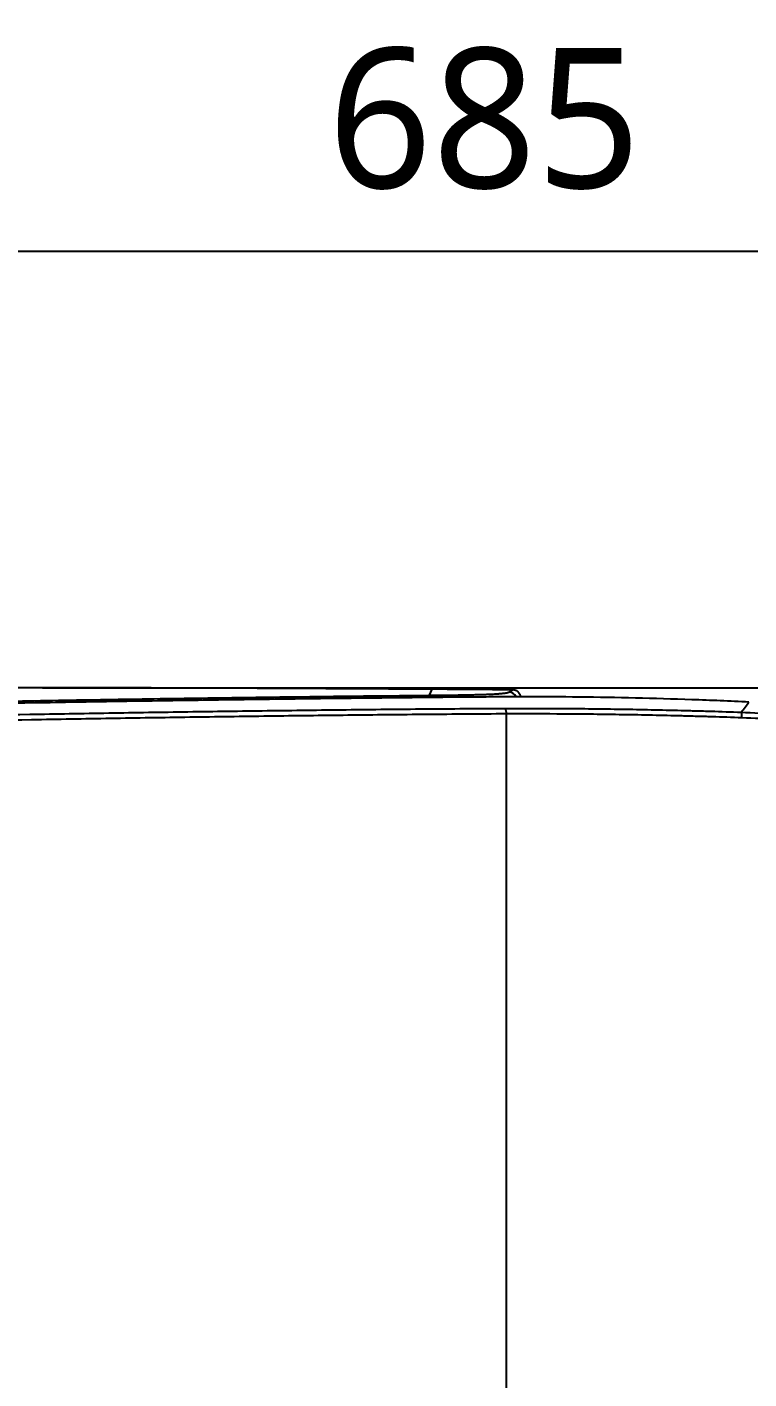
# Model space of a CAD drawing. Extents: x 2759 to 9191, y -64 to 2464.
# Drawn here: x 3176.5 to 3305.3, y 1760.2 to 2001.5 of the extents above; entities that cross this region are included whole.
import ezdxf

# ---------------------------------------------------------------- set-up
doc = ezdxf.new("R2010")
doc.units = 0
doc.header["$LTSCALE"] = 20
doc.header["$MEASUREMENT"] = 0
doc.layers.get('0').update_dxf_attribs({"linetype": 'CONTINUOUS'})
doc.layers.get('DEFPOINTS').update_dxf_attribs({"linetype": 'CONTINUOUS'})
doc.styles.get("Standard").update_dxf_attribs({"font": 'NanumGothic.ttf'})
doc.dimstyles.get("Standard").update_dxf_attribs({"dimtxt": 2.7, "dimasz": 2.5, "dimexe": 1.5, "dimexo": 1.5, "dimgap": 1.5, "dimtad": 1, "dimdec": 0, "dimlfac": 10, "dimzin": 0, "dimdsep": 46, "dimtxsty": 'Standard', "dimcen": 0, "dimclrt": 2, "dimadec": 0, "dimazin": 0, "dimtfac": 1, "dimtdec": 0, "dimtmove": 0, "dimatfit": 3, "dimfxl": 0, "dimtolj": 1, "dimtzin": 0, "dimarcsym": 0})

# ---------------------------------------------------------------- blocks, each defined once
blk = doc.blocks.new('*D41')
at = {"color": 3, "lineweight": -2}
for p, q in [((2915.78, 1685.19), (2915.78, 1966.5)), ((3600.37, 1685.19), (3600.37, 1966.5)), ((2935.78, 1961.5), (3580.37, 1961.5))]:
    blk.add_line(p, q, dxfattribs=at)
at = {"color": 3}
for points in [[(2935.78, 1964.83), (2935.78, 1958.17), (2915.78, 1961.5)], [(3580.37, 1964.83), (3580.37, 1958.17), (3600.37, 1961.5)]]:
    blk.add_solid(points, dxfattribs=at)
at = {"layer": 'DEFPOINTS', "color": 0}
for p in [(3600.37, 1961.5), (2915.78, 1683.69), (3600.37, 1683.69)]:
    blk.add_point(p, dxfattribs=at)
at = {"color": 2, "insert": (3258.08, 1985.11), "char_height": 25, "attachment_point": 5}
blk.add_mtext('\\A1;685', dxfattribs=at)
blk = doc.blocks.new('*D42')
at = {"color": 3, "lineweight": -2}
for p, q in [((3179.22, 1883.53), (3734.81, 1883.53)), ((3728.81, 1859.53), (3728.81, 1708.67)), ((3728.81, 1507.85), (3728.81, 1658.71)), ((3179.22, 1483.85), (3734.81, 1483.85))]:
    blk.add_line(p, q, dxfattribs=at)
at = {"color": 3}
for points in [[(3724.81, 1859.53), (3732.81, 1859.53), (3728.81, 1883.53)], [(3724.81, 1507.85), (3732.81, 1507.85), (3728.81, 1483.85)]]:
    blk.add_solid(points, dxfattribs=at)
at = {"layer": 'DEFPOINTS', "color": 0}
for p in [(3177.42, 1883.53), (3177.42, 1483.85), (3728.81, 1483.85)]:
    blk.add_point(p, dxfattribs=at)
at = {"color": 2, "insert": (3728.81, 1683.69), "char_height": 24, "attachment_point": 5}
blk.add_mtext('\\A1;400', dxfattribs=at)

msp = doc.modelspace()

# ---------------------------------------------------------------- linework, layer by layer
at = {"color": 7, "linetype": 'Continuous'}
msp.add_line((3248.26, 1882.21), (3248.76, 1883.29), dxfattribs=at)
for centre, major_axis, ratio, start_param, end_param in [((3262.43, 1881.27), (-0.74, 1.3), 0.994967, 4.657187, 5.748937), ((3248.25, 1880.72), (-0.02, 1.5), 0.325973, 5.536653, 6.229937), ((3253.39, 1880.77), (-0.02, 1.5), 0.325966, 5.522271, 6.229682)]:
    msp.add_ellipse(centre, major_axis=major_axis, ratio=ratio, start_param=start_param, end_param=end_param, dxfattribs=at)
for points, knots in [([(3248.76, 1883.29), (3245.79, 1883.3), (3242.81, 1883.32), (3236.87, 1883.36), (3233.9, 1883.37), (3224.98, 1883.42), (3219.03, 1883.45), (3210.11, 1883.48), (3207.14, 1883.49), (3201.2, 1883.51), (3192.28, 1883.53), (3183.36, 1883.53), (3171.47, 1883.52), (3165.53, 1883.51), (3156.61, 1883.47), (3153.64, 1883.46), (3147.69, 1883.42), (3144.72, 1883.39), (3135.8, 1883.31), (3129.86, 1883.23), (3117.97, 1883.04), (3112.02, 1882.93), (3106.08, 1882.81)], [0, 0, 0, 0, 0.0625, 0.0625, 0.125, 0.125, 0.25, 0.25, 0.3125, 0.3125, 0.375, 0.5, 0.5, 0.625, 0.625, 0.6875, 0.6875, 0.75, 0.75, 0.875, 0.875, 1, 1, 1, 1]), ([(3253.4, 1882.27), (3253.71, 1882.27), (3254.01, 1882.28), (3254.6, 1882.29), (3255.19, 1882.29), (3256.03, 1882.31), (3256.57, 1882.33), (3256.97, 1882.34), (3257.1, 1882.34), (3257.29, 1882.35), (3257.36, 1882.35), (3257.49, 1882.35), (3257.8, 1882.36), (3258.35, 1882.38), (3259.02, 1882.41), (3259.64, 1882.44), (3260.03, 1882.46), (3260.25, 1882.48), (3260.3, 1882.48), (3260.39, 1882.49), (3260.43, 1882.49), (3260.56, 1882.5), (3260.64, 1882.5), (3260.88, 1882.52), (3261.19, 1882.55), (3261.57, 1882.59), (3261.79, 1882.62), (3261.98, 1882.65), (3262.07, 1882.66), (3262.16, 1882.68), (3262.18, 1882.68), (3262.22, 1882.69), (3262.26, 1882.7), (3262.31, 1882.71), (3262.39, 1882.74), (3262.43, 1882.75), (3262.45, 1882.77)], [0, 0, 0, 0, 0.0625, 0.0625, 0.125, 0.1875, 0.25, 0.25, 0.28125, 0.28125, 0.296875, 0.296875, 0.3125, 0.375, 0.4375, 0.5, 0.5625, 0.5625, 0.578125, 0.578125, 0.59375, 0.59375, 0.625, 0.625, 0.6875, 0.75, 0.8125, 0.8125, 0.875, 0.875, 0.890625, 0.890625, 0.90625, 0.9375, 0.9375, 1, 1, 1, 1]), ([(3262.45, 1882.77), (3262.54, 1882.82), (3262.63, 1882.87), (3262.86, 1883), (3263.01, 1883.09), (3263.16, 1883.17)], [0, 0, 0, 0, 0.373068, 0.373068, 1, 1, 1, 1]), ([(3264.61, 1881.93), (3264.6, 1881.94), (3264.6, 1881.95), (3264.6, 1881.99), (3264.59, 1882.01), (3264.58, 1882.06), (3264.57, 1882.08), (3264.55, 1882.15), (3264.52, 1882.24), (3264.48, 1882.33), (3264.44, 1882.39), (3264.43, 1882.41), (3264.41, 1882.46), (3264.39, 1882.48), (3264.33, 1882.58), (3264.27, 1882.65), (3264.16, 1882.76), (3264.13, 1882.79), (3264.05, 1882.85), (3264.01, 1882.88), (3263.89, 1882.96), (3263.81, 1883.01), (3263.7, 1883.06), (3263.68, 1883.07), (3263.63, 1883.08), (3263.61, 1883.09), (3263.54, 1883.11), (3263.49, 1883.13), (3263.35, 1883.16), (3263.25, 1883.17), (3263.16, 1883.17)], [0, 0, 0, 0, 0.013928, 0.013928, 0.049145, 0.049145, 0.084362, 0.084362, 0.154796, 0.22523, 0.22523, 0.260446, 0.260446, 0.295663, 0.295663, 0.436531, 0.436531, 0.506964, 0.506964, 0.577398, 0.577398, 0.718265, 0.718265, 0.753482, 0.753482, 0.788699, 0.788699, 0.859133, 0.859133, 1, 1, 1, 1]), ([(3111.63, 1879.5), (3123.01, 1879.91), (3134.39, 1880.27), (3148.62, 1880.64), (3151.47, 1880.71), (3157.16, 1880.84), (3162.86, 1880.96), (3168.55, 1881.07), (3174.24, 1881.18), (3177.09, 1881.23), (3185.63, 1881.38), (3191.32, 1881.47), (3202.71, 1881.65), (3208.4, 1881.73), (3219.79, 1881.89), (3225.49, 1881.96), (3234.03, 1882.06), (3236.87, 1882.09), (3242.57, 1882.15), (3245.42, 1882.18), (3248.26, 1882.21)], [0, 0, 0, 0, 0.25, 0.25, 0.3125, 0.3125, 0.375, 0.4375, 0.4375, 0.5, 0.5, 0.625, 0.625, 0.75, 0.75, 0.875, 0.875, 0.9375, 0.9375, 1, 1, 1, 1]), ([(3265.23, 1881.94), (3264.02, 1881.94), (3262.81, 1881.93), (3260.38, 1881.92), (3259.17, 1881.91), (3255.53, 1881.89), (3253.1, 1881.86), (3249.46, 1881.83), (3248.25, 1881.81), (3245.82, 1881.79), (3244.61, 1881.78), (3240.97, 1881.74), (3238.54, 1881.71), (3231.26, 1881.63), (3226.41, 1881.57), (3216.71, 1881.45), (3211.85, 1881.38), (3202.15, 1881.24), (3197.3, 1881.17), (3187.59, 1881.02), (3182.74, 1880.93), (3168.18, 1880.68), (3158.48, 1880.49), (3148.77, 1880.24)], [0, 0, 0, 0, 0.03125, 0.03125, 0.0625, 0.0625, 0.125, 0.125, 0.15625, 0.15625, 0.1875, 0.1875, 0.25, 0.25, 0.375, 0.375, 0.5, 0.5, 0.625, 0.625, 0.75, 0.75, 1, 1, 1, 1]), ([(3305.3, 1881), (3303.59, 1881.08), (3301.89, 1881.16), (3299.34, 1881.27), (3298.49, 1881.3), (3296.8, 1881.36), (3295.95, 1881.39), (3291.73, 1881.54), (3288.37, 1881.64), (3281.69, 1881.8), (3278.37, 1881.85), (3271.77, 1881.93), (3268.49, 1881.94), (3265.23, 1881.94)], [0, 0, 0, 0, 0.125, 0.125, 0.1875, 0.1875, 0.25, 0.25, 0.5, 0.5, 0.75, 0.75, 1, 1, 1, 1]), ([(3148.71, 1878.23), (3158.12, 1878.47), (3167.53, 1878.65), (3181.65, 1878.9), (3186.35, 1878.98), (3195.77, 1879.14), (3200.47, 1879.21), (3209.89, 1879.35), (3214.59, 1879.41), (3224, 1879.53), (3228.71, 1879.59), (3238.12, 1879.69), (3242.83, 1879.74), (3249.89, 1879.8), (3252.24, 1879.82), (3256.95, 1879.85), (3259.3, 1879.87), (3261.66, 1879.87)], [0, 0, 0, 0, 0.25, 0.25, 0.375, 0.375, 0.5, 0.5, 0.625, 0.625, 0.75, 0.75, 0.875, 0.875, 0.9375, 0.9375, 1, 1, 1, 1]), ([(3261.97, 1878.88), (3259.61, 1878.87), (3257.26, 1878.86), (3252.56, 1878.82), (3250.2, 1878.8), (3243.15, 1878.74), (3238.44, 1878.69), (3229.03, 1878.59), (3219.62, 1878.48), (3210.21, 1878.35), (3200.8, 1878.21), (3196.09, 1878.14), (3186.68, 1877.99), (3181.98, 1877.91), (3167.86, 1877.65), (3158.45, 1877.47), (3149.04, 1877.23)], [0, 0, 0, 0, 0.0625, 0.0625, 0.125, 0.125, 0.25, 0.25, 0.375, 0.5, 0.5, 0.625, 0.625, 0.75, 0.75, 1, 1, 1, 1]), ([(3261.66, 1879.87), (3265.11, 1879.89), (3268.58, 1879.88), (3275.56, 1879.84), (3279.06, 1879.8), (3284.34, 1879.71), (3286.11, 1879.68), (3289.64, 1879.61), (3291.42, 1879.56), (3294.08, 1879.5), (3294.97, 1879.47), (3296.75, 1879.42), (3297.64, 1879.4), (3300.32, 1879.32), (3302.11, 1879.26), (3303.9, 1879.18)], [0, 0, 0, 0, 0.25, 0.25, 0.5, 0.5, 0.625, 0.625, 0.75, 0.75, 0.8125, 0.8125, 0.875, 0.875, 1, 1, 1, 1]), ([(3261.66, 1879.87), (3261.68, 1879.87), (3261.7, 1879.86), (3261.74, 1879.83), (3261.76, 1879.81), (3261.79, 1879.76), (3261.81, 1879.73), (3261.85, 1879.65), (3261.86, 1879.61), (3261.89, 1879.52), (3261.9, 1879.47), (3261.93, 1879.36), (3261.94, 1879.31), (3261.95, 1879.19), (3261.96, 1879.13), (3261.97, 1879), (3261.97, 1878.94), (3261.97, 1878.88)], [0, 0, 0, 0, 0.125, 0.125, 0.25, 0.25, 0.375, 0.375, 0.5, 0.5, 0.625, 0.625, 0.75, 0.75, 0.875, 0.875, 1, 1, 1, 1]), ([(3304.04, 1878.19), (3302.26, 1878.26), (3300.48, 1878.32), (3297.81, 1878.4), (3296.92, 1878.42), (3295.15, 1878.47), (3294.26, 1878.5), (3291.61, 1878.57), (3289.84, 1878.61), (3286.32, 1878.68), (3284.56, 1878.71), (3279.3, 1878.8), (3275.81, 1878.84), (3268.87, 1878.88), (3265.41, 1878.89), (3261.97, 1878.88)], [0, 0, 0, 0, 0.125, 0.125, 0.1875, 0.1875, 0.25, 0.25, 0.375, 0.375, 0.5, 0.5, 0.75, 0.75, 1, 1, 1, 1]), ([(3303.9, 1879.18), (3306.06, 1879.1), (3308.22, 1879), (3312.55, 1878.78), (3314.72, 1878.66), (3317.98, 1878.46), (3319.06, 1878.38), (3321.24, 1878.23), (3322.87, 1878.1), (3324.5, 1877.97), (3325.59, 1877.88), (3326.13, 1877.84), (3327.77, 1877.7), (3328.85, 1877.6), (3334.3, 1877.09), (3338.65, 1876.61), (3344.1, 1875.94), (3345.73, 1875.73), (3347.37, 1875.51), (3348.45, 1875.36), (3349, 1875.29), (3351.72, 1874.91), (3353.9, 1874.59), (3356.07, 1874.26)], [0, 0, 0, 0, 0.125, 0.125, 0.25, 0.25, 0.3125, 0.3125, 0.375, 0.40625, 0.40625, 0.4375, 0.4375, 0.5, 0.5, 0.75, 0.75, 0.8125, 0.84375, 0.84375, 0.875, 0.875, 1, 1, 1, 1]), ([(3304.04, 1878.19), (3304.05, 1878.25), (3304.05, 1878.31), (3304.05, 1878.44), (3304.05, 1878.5), (3304.04, 1878.61), (3304.04, 1878.67), (3304.03, 1878.78), (3304.02, 1878.83), (3304.01, 1878.92), (3304, 1878.96), (3303.99, 1879.03), (3303.98, 1879.07), (3303.96, 1879.12), (3303.95, 1879.14), (3303.93, 1879.17), (3303.92, 1879.18), (3303.9, 1879.18)], [0, 0, 0, 0, 0.125, 0.125, 0.25, 0.25, 0.375, 0.375, 0.5, 0.5, 0.625, 0.625, 0.75, 0.75, 0.875, 0.875, 1, 1, 1, 1]), ([(3355.93, 1873.27), (3353.77, 1873.6), (3351.61, 1873.92), (3348.9, 1874.3), (3348.36, 1874.38), (3347.28, 1874.52), (3345.65, 1874.74), (3344.03, 1874.95), (3338.61, 1875.62), (3334.28, 1876.09), (3328.86, 1876.6), (3327.78, 1876.7), (3326.15, 1876.84), (3325.61, 1876.89), (3324.53, 1876.98), (3322.91, 1877.11), (3321.28, 1877.23), (3319.12, 1877.39), (3318.04, 1877.46), (3314.8, 1877.67), (3312.65, 1877.79), (3308.34, 1878.01), (3306.19, 1878.1), (3304.04, 1878.19)], [0, 0, 0, 0, 0.125, 0.125, 0.15625, 0.15625, 0.1875, 0.25, 0.25, 0.5, 0.5, 0.5625, 0.5625, 0.59375, 0.59375, 0.625, 0.6875, 0.6875, 0.75, 0.75, 0.875, 0.875, 1, 1, 1, 1])]:
    msp.add_open_spline(points, degree=3, knots=knots, dxfattribs=at)
for points in [[(3263.16, 1883.17), (3258.36, 1883.24), (3253.56, 1883.26), (3248.76, 1883.29)], [(3248.26, 1882.21), (3249.97, 1882.23), (3251.69, 1882.25), (3253.4, 1882.27)], [(3303.9, 1879.18), (3304.37, 1879.79), (3304.84, 1880.39), (3305.3, 1881)], [(3261.97, 1878.88), (3261.97, 1748.75), (3261.97, 1618.62), (3261.97, 1488.5)]]:
    msp.add_open_spline(points, degree=3, dxfattribs=at)

# ---------------------------------------------------------------- dimensions: what is measured, and where the dimension line sits
dim = msp.add_linear_dim(base=(3600.37, 1961.5), p1=(2915.78, 1683.69), p2=(3600.37, 1683.69), dimstyle='Standard', override={"dimtxt": 25, "dimasz": 20, "dimexe": 5, "dimgap": 10, "dimlfac": 1, "dimzin": 12, "dimpost": '', "dimclrd": 3, "dimclre": 3, "dimazin": 2, "dimarcsym": 1})
dim.commit()
dim.dimension.update_dxf_attribs({"geometry": '*D41', "text_midpoint": (3258.08, 1985.11)})
dim = msp.add_linear_dim(base=(3728.81, 1483.85), p1=(3177.42, 1883.53), p2=(3177.42, 1483.85), angle=90, dimstyle='Standard', override={"dimscale": 1.2, "dimtxt": 20, "dimasz": 20, "dimexe": 5, "dimgap": 10, "dimtih": 1, "dimtoh": 1, "dimlfac": 1, "dimzin": 12, "dimclrd": 3, "dimclre": 3, "dimazin": 2, "dimarcsym": 1})
dim.commit()
dim.dimension.update_dxf_attribs({"geometry": '*D42', "text_midpoint": (3728.81, 1683.69)})

doc.saveas('drawing.dxf')
